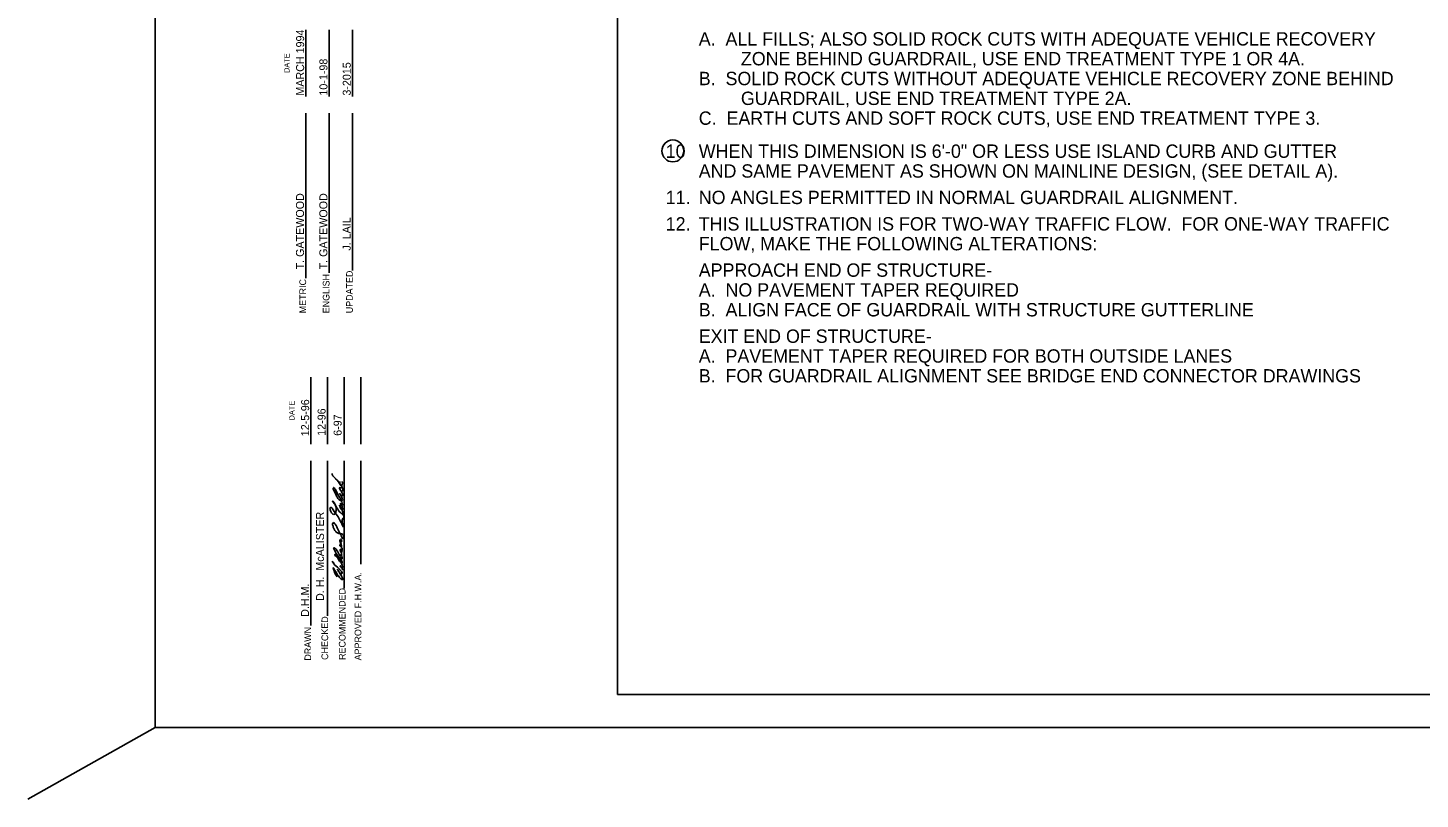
# Model space of a CAD drawing. Extents: x 998.1 to 1038.6, y 998.9 to 1023.3.
# Drawn here: x 998.07 to 1019.15, y 998.92 to 1010.59 of the extents above; entities that cross this region are included whole.
import ezdxf

# ---------------------------------------------------------------- set-up
doc = ezdxf.new("R2010")
doc.units = 0
for name, color, linetype in [('Level 1', 7, 'Continuous'), ('Level 10', 7, 'Continuous'), ('Level 11', 7, 'Continuous'), ('Level 14', 7, 'Continuous'), ('Level 15', 7, 'Continuous')]:
    doc.layers.add(name, color=color, linetype=linetype)

msp = doc.modelspace()

# ---------------------------------------------------------------- linework, layer by layer
at = {"layer": 'Level 1'}
msp.add_circle((1007.837, 1008.727), 0.166, dxfattribs=at)
at = {"layer": 'Level 10'}
for p in [(1007, 1021.5), (1035.5, 1000.5)]:
    msp.add_line(p, (1007, 1000.5), dxfattribs=at)
at = {"layer": 'Level 11'}
msp.add_lwpolyline([(1007, 1021.5), (1035.5, 1021.5), (1035.5, 1000.5), (1007, 1000.5)], close=True, dxfattribs=at)
at = {"layer": 'Level 14'}
for p, q in [((1000, 1000), (1000, 1022.22)), ((1000, 1000), (998.071, 998.916)), ((1036.36, 1000), (1000, 1000))]:
    msp.add_line(p, q, dxfattribs=at)
at = {"layer": 'Level 15'}
for p, q in [((1002.278, 1009.549), (1002.278, 1010.559)), ((1002.631, 1009.549), (1002.631, 1010.559)), ((1002.985, 1009.549), (1002.985, 1010.559)), ((1002.278, 1006.802), (1002.278, 1009.297)), ((1002.631, 1006.883), (1002.631, 1009.297)), ((1002.985, 1006.918), (1002.985, 1009.297)), ((1002.354, 1004.291), (1002.354, 1005.301)), ((1002.607, 1004.291), (1002.607, 1005.301)), ((1002.859, 1004.291), (1002.859, 1005.301)), ((1003.112, 1004.291), (1003.112, 1005.301)), ((1002.354, 1001.543), (1002.354, 1004.038)), ((1002.607, 1001.689), (1002.607, 1004.038)), ((1002.859, 1002.102), (1002.859, 1004.038)), ((1003.112, 1002.473), (1003.112, 1004.038))]:
    msp.add_line(p, q, dxfattribs=at)
for points in [[(1002.844, 1003.232), (1002.816, 1003.315), (1002.788, 1003.364), (1002.8, 1003.335), (1002.816, 1003.307), (1002.833, 1003.302), (1002.832, 1003.335), (1002.814, 1003.38), (1002.805, 1003.393), (1002.808, 1003.377), (1002.82, 1003.362), (1002.831, 1003.36), (1002.834, 1003.376), (1002.825, 1003.416), (1002.785, 1003.497), (1002.781, 1003.503), (1002.728, 1003.6), (1002.713, 1003.625), (1002.705, 1003.632), (1002.696, 1003.624), (1002.703, 1003.592), (1002.75, 1003.492), (1002.786, 1003.446), (1002.804, 1003.434), (1002.819, 1003.432), (1002.831, 1003.438), (1002.831, 1003.463), (1002.814, 1003.505), (1002.794, 1003.54), (1002.814, 1003.509), (1002.832, 1003.503), (1002.836, 1003.513), (1002.827, 1003.555), (1002.81, 1003.586), (1002.791, 1003.616), (1002.791, 1003.63), (1002.805, 1003.629), (1002.797, 1003.617), (1002.803, 1003.594), (1002.809, 1003.584), (1002.829, 1003.576), (1002.84, 1003.591), (1002.836, 1003.619), (1002.809, 1003.67), (1002.731, 1003.763), (1002.727, 1003.767), (1002.69, 1003.81), (1002.681, 1003.831), (1002.68, 1003.846)], [(1002.793, 1003.721), (1002.802, 1003.672), (1002.813, 1003.662), (1002.825, 1003.663), (1002.832, 1003.678), (1002.83, 1003.722)], [(1002.846, 1003.036), (1002.802, 1003.127), (1002.756, 1003.208), (1002.693, 1003.295), (1002.656, 1003.331), (1002.649, 1003.326), (1002.647, 1003.305), (1002.665, 1003.259), (1002.678, 1003.238), (1002.691, 1003.229), (1002.712, 1003.227), (1002.725, 1003.236), (1002.737, 1003.283), (1002.737, 1003.321), (1002.726, 1003.366), (1002.724, 1003.372), (1002.708, 1003.402), (1002.683, 1003.425), (1002.695, 1003.41), (1002.751, 1003.324), (1002.811, 1003.247), (1002.857, 1003.192), (1002.847, 1003.167), (1002.83, 1003.136), (1002.834, 1003.082), (1002.846, 1003.034)], [(1002.832, 1002.85), (1002.825, 1002.886), (1002.808, 1002.92), (1002.765, 1003.002), (1002.723, 1003.077), (1002.692, 1003.1), (1002.684, 1003.08), (1002.689, 1003.059), (1002.703, 1003.01), (1002.727, 1002.974), (1002.758, 1002.944), (1002.807, 1002.934), (1002.84, 1002.92), (1002.856, 1002.887), (1002.849, 1002.879), (1002.844, 1002.875), (1002.838, 1002.849)], [(1002.837, 1002.38), (1002.819, 1002.428), (1002.806, 1002.444), (1002.802, 1002.447), (1002.825, 1002.415), (1002.833, 1002.42), (1002.833, 1002.438), (1002.809, 1002.506), (1002.764, 1002.578), (1002.724, 1002.62), (1002.72, 1002.621), (1002.718, 1002.613), (1002.727, 1002.6), (1002.79, 1002.52), (1002.813, 1002.493), (1002.83, 1002.489), (1002.824, 1002.52), (1002.822, 1002.526), (1002.793, 1002.601), (1002.755, 1002.675), (1002.712, 1002.718), (1002.706, 1002.72), (1002.701, 1002.714), (1002.707, 1002.696), (1002.749, 1002.617), (1002.794, 1002.565), (1002.818, 1002.551), (1002.826, 1002.552), (1002.83, 1002.556), (1002.823, 1002.591), (1002.81, 1002.619), (1002.81, 1002.615), (1002.819, 1002.604), (1002.823, 1002.617), (1002.809, 1002.659), (1002.798, 1002.691), (1002.817, 1002.652), (1002.827, 1002.656), (1002.823, 1002.684), (1002.815, 1002.694), (1002.807, 1002.698), (1002.823, 1002.682), (1002.829, 1002.707), (1002.796, 1002.752), (1002.793, 1002.761), (1002.802, 1002.762), (1002.823, 1002.74), (1002.814, 1002.766), (1002.812, 1002.771), (1002.799, 1002.791), (1002.816, 1002.776), (1002.808, 1002.799), (1002.793, 1002.833), (1002.805, 1002.811), (1002.817, 1002.807), (1002.823, 1002.816), (1002.814, 1002.839), (1002.798, 1002.854)], [(1002.753, 1002.281), (1002.715, 1002.347), (1002.696, 1002.417), (1002.733, 1002.354), (1002.785, 1002.28), (1002.823, 1002.241), (1002.84, 1002.238), (1002.835, 1002.26), (1002.8, 1002.327), (1002.759, 1002.392), (1002.783, 1002.351), (1002.815, 1002.331), (1002.828, 1002.335), (1002.819, 1002.362), (1002.796, 1002.388), (1002.793, 1002.392), (1002.721, 1002.458), (1002.679, 1002.516)]]:
    msp.add_spline(points, degree=3, dxfattribs=at)

# ---------------------------------------------------------------- texts
at = {"layer": 'Level 1'}
for s, p in [('A.  ALL FILLS; ALSO SOLID ROCK CUTS WITH ADEQUATE VEHICLE RECOVERY', (1008.229, 1010.322)), ('ZONE BEHIND GUARDRAIL, USE END TREATMENT TYPE 1 OR 4A.', (1008.867, 1010.022)), ('B.  SOLID ROCK CUTS WITHOUT ADEQUATE VEHICLE RECOVERY ZONE BEHIND', (1008.229, 1009.722)), ('GUARDRAIL, USE END TREATMENT TYPE 2A.', (1008.867, 1009.422)), ('C.  EARTH CUTS AND SOFT ROCK CUTS, USE END TREATMENT TYPE 3.', (1008.229, 1009.122)), ('10', (1007.729, 1008.622)), ('WHEN THIS DIMENSION IS 6\'-0" OR LESS USE ISLAND CURB AND GUTTER', (1008.229, 1008.622)), ('AND SAME PAVEMENT AS SHOWN ON MAINLINE DESIGN, (SEE DETAIL A).', (1008.229, 1008.322)), ('11.', (1007.729, 1007.922)), ('NO ANGLES PERMITTED IN NORMAL GUARDRAIL ALIGNMENT.', (1008.229, 1007.922)), ('12.', (1007.729, 1007.522)), ('THIS ILLUSTRATION IS FOR TWO-WAY TRAFFIC FLOW.  FOR ONE-WAY TRAFFIC', (1008.229, 1007.522)), ('FLOW, MAKE THE FOLLOWING ALTERATIONS:', (1008.229, 1007.222)), ('APPROACH END OF STRUCTURE-', (1008.229, 1006.822)), ('A.  NO PAVEMENT TAPER REQUIRED', (1008.229, 1006.522)), ('B.  ALIGN FACE OF GUARDRAIL WITH STRUCTURE GUTTERLINE', (1008.229, 1006.222)), ('EXIT END OF STRUCTURE-', (1008.229, 1005.822)), ('A.  PAVEMENT TAPER REQUIRED FOR BOTH OUTSIDE LANES', (1008.229, 1005.522)), ('B.  FOR GUARDRAIL ALIGNMENT SEE BRIDGE END CONNECTOR DRAWINGS', (1008.229, 1005.222))]:
    msp.add_text(s, height=0.202, dxfattribs=at).set_placement(p)
at = {"layer": 'Level 15'}
for s, height, rotation, p in [('MARCH 1994', 0.1212, 90, (1002.254, 1009.564)), ('DATE', 0.0808, 90, (1002.033, 1009.907)), ('10-1-98', 0.1212, 90, (1002.607, 1009.564)), ('3-2015', 0.1212, 90, (1002.96, 1009.564)), ('T. GATEWOOD', 0.1212, 90, (1002.252, 1006.934)), ('T. GATEWOOD', 0.1212, 90, (1002.606, 1006.934)), ('J. LAIL', 0.1212, 90, (1002.959, 1007.218)), ('ENGLISH', 0.101, 90, (1002.638, 1006.27)), ('UPDATED', 0.101, 90, (1002.991, 1006.27)), ('METRIC', 0.101, 90, (1002.284, 1006.27)), ('DATE', 0.0808, 90, (1002.109, 1004.648)), ('12-5-96', 0.1212, 90, (1002.33, 1004.409)), ('12-96', 0.1212, 90, (1002.579, 1004.415)), ('6-97', 0.1212, 90, (1002.822, 1004.415)), ('.', 0.048, 269.9999, (1002.697, 1003.649)), (' D. H.  McALISTER', 0.1212, 90, (1002.555, 1001.87)), ('.', 0.048, 269.9999, (1002.802, 1002.952)), ('.', 0.048, 269.9999, (1002.728, 1002.686)), ('.', 0.048, 269.9999, (1002.71, 1002.504)), ('D.H.M.', 0.1212, 90, (1002.328, 1001.675)), ('APPROVED F.H.W.A.', 0.101, 90, (1003.12, 1001.016)), ('RECOMMENDED', 0.101, 90, (1002.881, 1001.023)), ('CHECKED', 0.101, 90, (1002.618, 1001.023)), ('DRAWN', 0.101, 90, (1002.36, 1001.012))]:
    msp.add_text(s, height=height, rotation=rotation, dxfattribs=at).set_placement(p)

doc.saveas('drawing.dxf')
